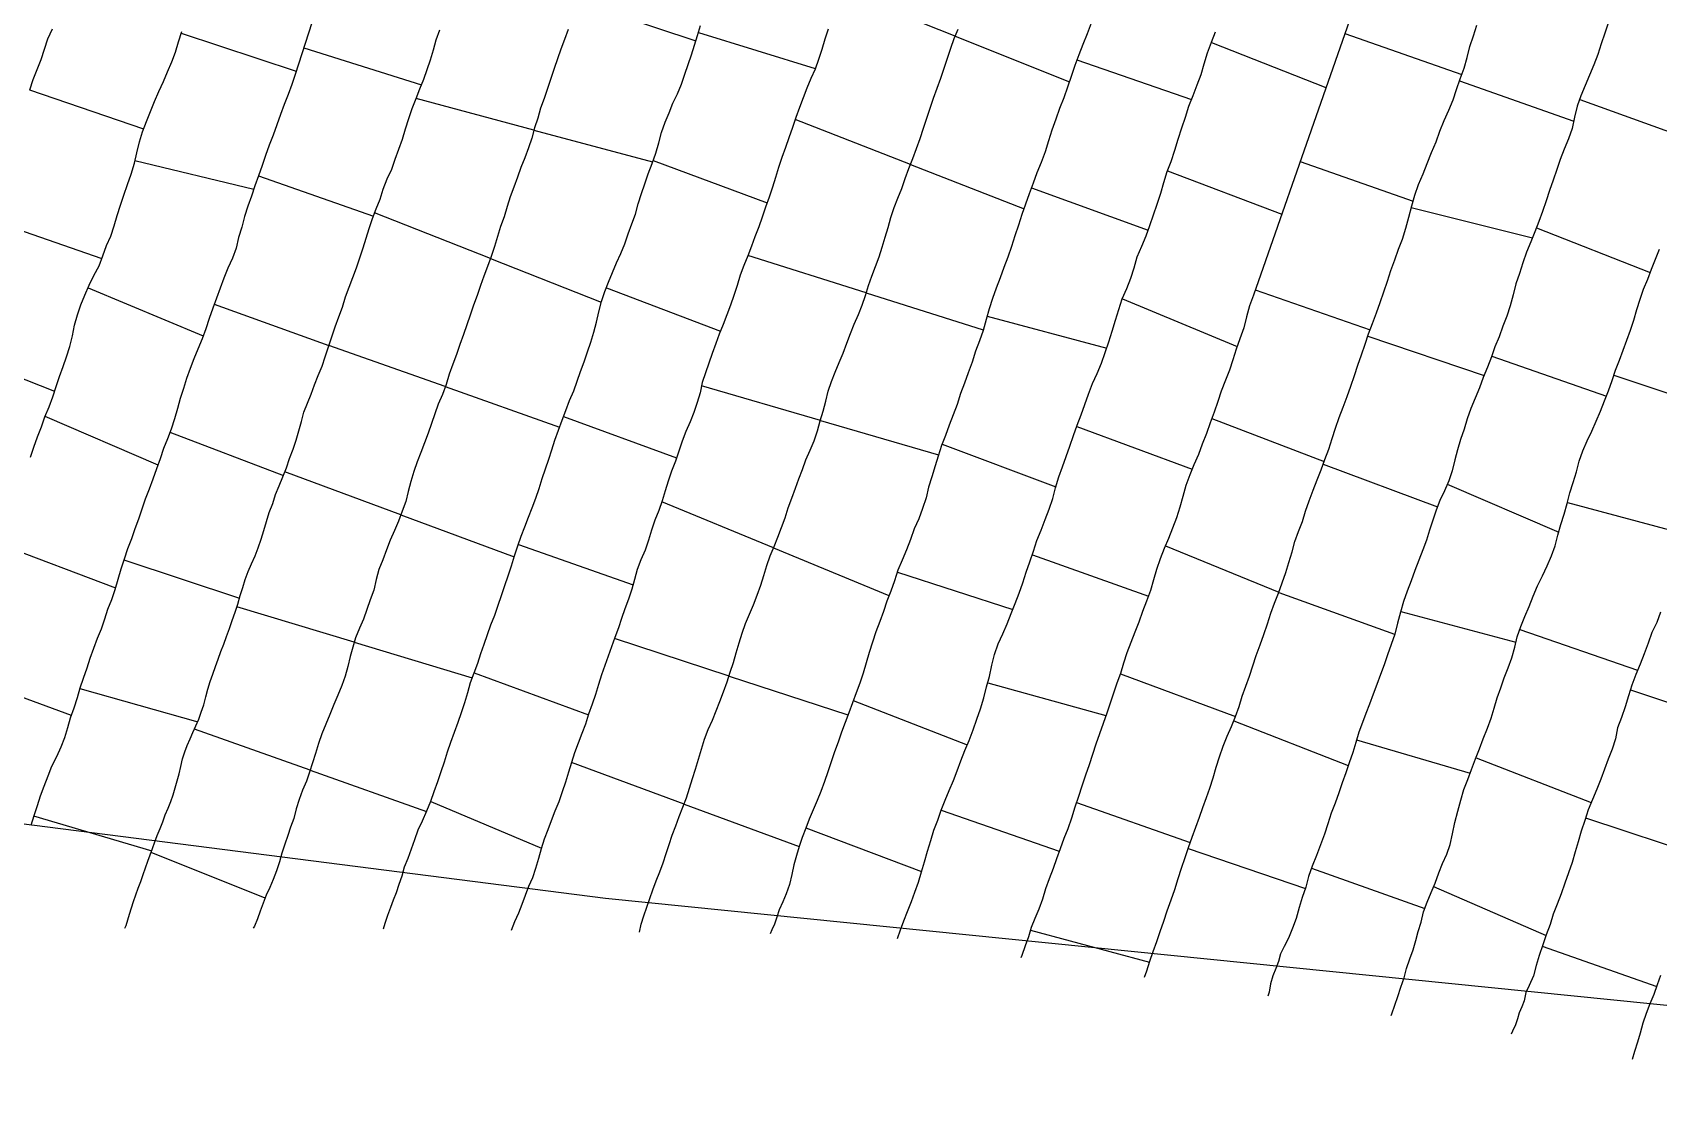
# Model space of a CAD drawing. Extents: x 703186 to 703989, y 1560402 to 1561368.
# Drawn here: x 703742.4 to 703802.3, y 1560408.5 to 1560447.5 of the extents above; entities that cross this region are included whole.
import ezdxf

# ---------------------------------------------------------------- set-up
doc = ezdxf.new("R2010")
doc.units = 0
for name, color, linetype in [('10124_2002_REAL', 30, 'Continuous'), ('AGROCAD PLL', 7, 'Continuous'), ('PANTE_2002', 7, 'Continuous')]:
    doc.layers.add(name, color=color, linetype=linetype)

msp = doc.modelspace()

# ---------------------------------------------------------------- linework, layer by layer
at = {"layer": '10124_2002_REAL'}
for points in [[(703799.7989, 1560473.3079), (703787.4053, 1560437.8662), (703787.2649, 1560437.471), (703787.1558, 1560437.0699), (703787.0541, 1560436.6586), (703786.9107, 1560436.2628), (703786.7703, 1560435.8834), (703786.6412, 1560435.4907), (703786.5199, 1560435.1108), (703786.3737, 1560434.7351), (703786.2186, 1560434.3359), (703786.0939, 1560433.9464), (703785.9638, 1560433.5542), (703785.8125, 1560433.1613), (703785.673, 1560432.7726), (703785.5237, 1560432.3872), (703785.3818, 1560432.0026), (703785.2074, 1560431.6228), (703785.0599, 1560431.2478), (703784.9214, 1560430.8629), (703784.8004, 1560430.4584), (703784.695, 1560430.0636), (703784.5725, 1560429.6685), (703784.4203, 1560429.2906), (703784.2747, 1560428.9105), (703784.1236, 1560428.5408), (703783.9744, 1560428.1627), (703783.8387, 1560427.7694), (703783.728, 1560427.3845), (703783.6127, 1560426.9886), (703783.4628, 1560426.6052), (703783.3215, 1560426.2191), (703783.1836, 1560425.8318), (703783.0376, 1560425.4591), (703782.8868, 1560425.0835), (703782.7435, 1560424.6994), (703782.6167, 1560424.3198), (703782.5117, 1560423.9389), (703782.3781, 1560423.5776), (703782.2544, 1560423.209), (703782.1269, 1560422.8429), (703782.0055, 1560422.4763), (703781.871, 1560422.0939), (703781.7319, 1560421.7197), (703781.601, 1560421.3351), (703781.4764, 1560420.9614), (703781.352, 1560420.5824), (703781.218, 1560420.1985), (703781.0912, 1560419.795), (703780.9652, 1560419.4059), (703780.8269, 1560419.0141), (703780.7023, 1560418.6182), (703780.5658, 1560418.222), (703780.4235, 1560417.8603), (703780.2913, 1560417.4893), (703780.1552, 1560417.1188), (703780.0259, 1560416.7562), (703779.8878, 1560416.3853), (703779.7542, 1560416.0154), (703779.6348, 1560415.6363), (703779.5081, 1560415.2682), (703779.3613, 1560414.9178), (703779.2152, 1560414.5867), (703779.1238, 1560414.2488), (703779.0029, 1560413.9094), (703778.8715, 1560413.5591), (703778.835, 1560413.4717)], [(703743.1742, 1560447.6626), (703742.9998, 1560447.2966), (703742.875, 1560446.916), (703742.7461, 1560446.536), (703742.6, 1560446.16), (703742.4602, 1560445.7897), (703742.331, 1560445.4118)], [(703742.3736, 1560431.9065), (703742.4952, 1560432.2734), (703742.6319, 1560432.6455), (703742.7699, 1560433.016), (703742.896, 1560433.3905), (703743.0554, 1560433.7599), (703743.1884, 1560434.1261), (703743.3133, 1560434.5019), (703743.4426, 1560434.87), (703743.5767, 1560435.2349), (703743.6991, 1560435.6011), (703743.8152, 1560435.9778), (703743.9125, 1560436.3663), (703743.9862, 1560436.7651), (703744.0969, 1560437.1473), (703744.2268, 1560437.5165), (703744.377, 1560437.8697), (703744.528, 1560438.231), (703744.7029, 1560438.5947), (703744.8987, 1560438.9473), (703745.0294, 1560439.3184), (703745.1741, 1560439.6901), (703745.3321, 1560440.0433), (703745.4475, 1560440.4207), (703745.5626, 1560440.8028), (703745.6809, 1560441.1784), (703745.8095, 1560441.5541), (703745.9453, 1560441.94), (703746.0776, 1560442.3251), (703746.1945, 1560442.7212), (703746.2884, 1560443.1127), (703746.3809, 1560443.5062), (703746.4888, 1560443.8861), (703746.6363, 1560444.2569), (703746.7834, 1560444.6278), (703746.9335, 1560444.9972), (703747.0932, 1560445.367), (703747.27, 1560445.7275), (703747.4161, 1560446.092), (703747.5708, 1560446.4511), (703747.7146, 1560446.8105), (703747.8213, 1560447.193), (703747.945, 1560447.5701)], [(703752.7367, 1560447.8909), (703752.6046, 1560447.5155), (703752.4816, 1560447.135), (703752.3617, 1560446.7525), (703752.2371, 1560446.3694), (703752.1203, 1560445.9941), (703751.9953, 1560445.6187), (703751.8558, 1560445.2516), (703751.7128, 1560444.8817), (703751.5767, 1560444.5124), (703751.4462, 1560444.1364), (703751.3095, 1560443.7575), (703751.1581, 1560443.3886), (703751.0243, 1560443.0142), (703750.8997, 1560442.6357), (703750.7677, 1560442.2628), (703750.6366, 1560441.8887), (703750.5103, 1560441.5107), (703750.3744, 1560441.1377), (703750.2521, 1560440.7619), (703750.1542, 1560440.3694), (703750.0321, 1560439.9853), (703749.939, 1560439.5942), (703749.8095, 1560439.2259), (703749.6432, 1560438.8553), (703749.4917, 1560438.4959), (703749.3556, 1560438.1274), (703749.216, 1560437.757), (703749.0808, 1560437.3838), (703748.9467, 1560437.0078), (703748.8313, 1560436.6311), (703748.6935, 1560436.2539), (703748.5374, 1560435.8807), (703748.3805, 1560435.5227), (703748.2447, 1560435.1634), (703748.1183, 1560434.7962), (703748.0018, 1560434.4336), (703747.885, 1560434.0597), (703747.7883, 1560433.6891), (703747.6786, 1560433.3128), (703747.5456, 1560432.937), (703747.4094, 1560432.5789), (703747.2724, 1560432.2171), (703747.1445, 1560431.8423), (703747.0064, 1560431.4704), (703746.8725, 1560431.0939), (703746.74, 1560430.7253), (703746.5952, 1560430.3543), (703746.4735, 1560429.9901), (703746.3422, 1560429.6255), (703746.2127, 1560429.2601), (703746.0867, 1560428.8939), (703745.9447, 1560428.5248), (703745.8146, 1560428.152), (703745.6909, 1560427.7765), (703745.5823, 1560427.394), (703745.4787, 1560427.025), (703745.3475, 1560426.6566), (703745.2113, 1560426.2976), (703745.0999, 1560425.9373), (703744.9678, 1560425.5667), (703744.829, 1560425.2225), (703744.6918, 1560424.8652), (703744.558, 1560424.4907), (703744.4399, 1560424.1291), (703744.3096, 1560423.7608), (703744.1838, 1560423.3974), (703744.083, 1560423.0401), (703743.9643, 1560422.6631), (703743.8296, 1560422.2981), (703743.7315, 1560421.9382), (703743.6265, 1560421.5688), (703743.4874, 1560421.2223), (703743.3229, 1560420.8675), (703743.143, 1560420.5109), (703743.0117, 1560420.1614), (703742.8674, 1560419.7817), (703742.7299, 1560419.4266), (703742.619, 1560419.0679), (703742.4878, 1560418.7019), (703742.3823, 1560418.3456)], [(703745.84, 1560414.5621), (703745.8934, 1560414.6595), (703745.9592, 1560414.8652), (703746.0188, 1560415.0825), (703746.0862, 1560415.313), (703746.1632, 1560415.5452), (703746.2457, 1560415.7867), (703746.3366, 1560416.0372), (703746.4281, 1560416.2869), (703746.5193, 1560416.5397), (703746.6099, 1560416.7843), (703746.6878, 1560417.0321), (703746.7774, 1560417.263), (703746.8667, 1560417.498), (703746.948, 1560417.7366), (703747.0385, 1560417.977), (703747.1482, 1560418.2316), (703747.2393, 1560418.477), (703747.327, 1560418.733), (703747.4355, 1560418.9837), (703747.5378, 1560419.2312), (703747.6191, 1560419.4769), (703747.701, 1560419.729), (703747.7754, 1560419.9839), (703747.8455, 1560420.2462), (703747.909, 1560420.5205), (703747.9685, 1560420.7967), (703748.0513, 1560421.0521), (703748.1443, 1560421.2885), (703748.2468, 1560421.5288), (703748.3516, 1560421.7698), (703748.465, 1560422.0136), (703748.5709, 1560422.2534), (703748.6541, 1560422.5097), (703748.7481, 1560422.7868), (703748.8307, 1560423.0823), (703748.898, 1560423.3639), (703748.9906, 1560423.6405), (703749.089, 1560423.9182), (703749.1828, 1560424.1913), (703749.2838, 1560424.4663), (703749.3785, 1560424.7455), (703749.4859, 1560425.0222), (703749.5848, 1560425.3014), (703749.6938, 1560425.5955), (703749.7981, 1560425.8948), (703749.904, 1560426.1911), (703750.0084, 1560426.4971), (703750.0924, 1560426.8081), (703750.1861, 1560427.1047), (703750.2725, 1560427.4013), (703750.3856, 1560427.6967), (703750.5144, 1560427.981), (703750.6415, 1560428.265), (703750.7505, 1560428.5631), (703750.8628, 1560428.8784), (703750.9575, 1560429.2046), (703751.0606, 1560429.5361), (703751.161, 1560429.8708), (703751.2894, 1560430.1974), (703751.3961, 1560430.5308), (703751.5306, 1560430.8532), (703751.6679, 1560431.1819), (703751.7983, 1560431.5117), (703751.9118, 1560431.8542), (703752.0426, 1560432.1932), (703752.1543, 1560432.5283), (703752.2557, 1560432.8725), (703752.345, 1560433.2141), (703752.441, 1560433.5597), (703752.5703, 1560433.8958), (703752.7122, 1560434.2262), (703752.8292, 1560434.5651), (703752.9643, 1560434.904), (703753.1133, 1560435.2486), (703753.2271, 1560435.5943), (703753.3384, 1560435.9651), (703753.468, 1560436.3317), (703753.5932, 1560436.6978), (703753.7304, 1560437.0694), (703753.8542, 1560437.4309), (703753.9683, 1560437.7996), (703754.1066, 1560438.1646), (703754.2451, 1560438.5186), (703754.3805, 1560438.8788), (703754.4988, 1560439.2403), (703754.6194, 1560439.6047), (703754.7296, 1560439.9684), (703754.8388, 1560440.3245), (703754.9638, 1560440.6924), (703755.1054, 1560441.0447), (703755.2484, 1560441.4031), (703755.3622, 1560441.7732), (703755.5105, 1560442.1439), (703755.6761, 1560442.5072), (703755.8052, 1560442.8732), (703755.939, 1560443.2391), (703756.069, 1560443.6127), (703756.185, 1560443.9905), (703756.3052, 1560444.3671), (703756.4252, 1560444.7422), (703756.5685, 1560445.1052), (703756.7082, 1560445.4637), (703756.86, 1560445.8182), (703756.9787, 1560446.1759), (703757.0983, 1560446.5306), (703757.2064, 1560446.9022), (703757.3142, 1560447.2692), (703757.4389, 1560447.634)], [(703762.168, 1560447.6423), (703762.0374, 1560447.2809), (703761.9051, 1560446.9226), (703761.7796, 1560446.5628), (703761.6525, 1560446.2091), (703761.529, 1560445.8476), (703761.4092, 1560445.4762), (703761.2905, 1560445.1123), (703761.1566, 1560444.7535), (703761.0545, 1560444.3862), (703760.9286, 1560444.0258), (703760.8282, 1560443.6503), (703760.7129, 1560443.2896), (703760.5698, 1560442.9245), (703760.4311, 1560442.5656), (703760.3065, 1560442.2084), (703760.172, 1560441.8469), (703760.0363, 1560441.4891), (703759.9298, 1560441.1253), (703759.8086, 1560440.755), (703759.6755, 1560440.3926), (703759.5635, 1560440.0254), (703759.4631, 1560439.6525), (703759.3387, 1560439.2847), (703759.1971, 1560438.9251), (703759.0632, 1560438.5693), (703758.9434, 1560438.2202), (703758.8216, 1560437.855), (703758.68, 1560437.5008), (703758.557, 1560437.1353), (703758.4445, 1560436.7727), (703758.3098, 1560436.4136), (703758.1812, 1560436.0448), (703758.0527, 1560435.6859), (703757.9215, 1560435.3219), (703757.7875, 1560434.9591), (703757.6737, 1560434.5811), (703757.5422, 1560434.2104), (703757.3864, 1560433.856), (703757.2559, 1560433.4944), (703757.1338, 1560433.1397), (703757.0137, 1560432.7827), (703756.8824, 1560432.4272), (703756.747, 1560432.0805), (703756.6156, 1560431.7275), (703756.4919, 1560431.3744), (703756.3723, 1560431.006), (703756.2751, 1560430.645), (703756.1908, 1560430.2671), (703756.0618, 1560429.9102), (703755.9281, 1560429.5505), (703755.7753, 1560429.1982), (703755.6167, 1560428.8433), (703755.4796, 1560428.4859), (703755.3424, 1560428.1291), (703755.2036, 1560427.7652), (703755.097, 1560427.3937), (703755.0093, 1560427.0121), (703754.877, 1560426.6474), (703754.7543, 1560426.2919), (703754.6339, 1560425.9438), (703754.4826, 1560425.6062), (703754.3446, 1560425.2566), (703754.2408, 1560424.9132), (703754.1417, 1560424.5598), (703754.052, 1560424.2), (703753.9642, 1560423.8389), (703753.8387, 1560423.4936), (703753.6832, 1560423.1471), (703753.5355, 1560422.7965), (703753.3987, 1560422.4321), (703753.2402, 1560422.0755), (703753.0945, 1560421.7208), (703752.9704, 1560421.3599), (703752.8637, 1560420.999), (703752.7611, 1560420.6462), (703752.6415, 1560420.3093), (703752.5287, 1560419.98), (703752.3851, 1560419.6407), (703752.2593, 1560419.3059), (703752.151, 1560418.9566), (703752.0647, 1560418.6038), (703751.949, 1560418.286), (703751.8455, 1560417.9723), (703751.7389, 1560417.6508), (703751.6261, 1560417.3285), (703751.5414, 1560417.0018), (703751.4319, 1560416.6707), (703751.31, 1560416.3583), (703751.1806, 1560416.0591), (703751.0543, 1560415.7769), (703750.9348, 1560415.4805), (703750.8318, 1560415.1906), (703750.7247, 1560414.9026), (703750.6134, 1560414.6416), (703750.5757, 1560414.5621)], [(703755.3745, 1560414.5428), (703755.4322, 1560414.7472), (703755.5236, 1560415.0461), (703755.637, 1560415.333), (703755.7329, 1560415.6083), (703755.8436, 1560415.8818), (703755.9511, 1560416.1779), (703756.0555, 1560416.4854), (703756.1489, 1560416.8158), (703756.2724, 1560417.1457), (703756.3972, 1560417.483), (703756.525, 1560417.8278), (703756.6516, 1560418.1839), (703756.8027, 1560418.5205), (703756.9596, 1560418.878), (703757.1129, 1560419.2429), (703757.24, 1560419.6), (703757.3754, 1560419.9653), (703757.4879, 1560420.3363), (703757.6105, 1560420.6891), (703757.7277, 1560421.0591), (703757.8544, 1560421.4166), (703757.986, 1560421.7813), (703758.1171, 1560422.1447), (703758.2396, 1560422.5065), (703758.3662, 1560422.8761), (703758.4744, 1560423.2455), (703758.5723, 1560423.608), (703758.7046, 1560423.9681), (703758.8379, 1560424.3149), (703758.9588, 1560424.6711), (703759.0785, 1560425.0233), (703759.2003, 1560425.3796), (703759.3254, 1560425.7365), (703759.4723, 1560426.0854), (703759.59, 1560426.4561), (703759.7177, 1560426.8141), (703759.8353, 1560427.1749), (703759.9576, 1560427.5357), (703760.0829, 1560427.9028), (703760.1991, 1560428.2714), (703760.3196, 1560428.6394), (703760.4429, 1560428.9902), (703760.5805, 1560429.3398), (703760.7102, 1560429.6905), (703760.8467, 1560430.0354), (703760.9803, 1560430.3904), (703761.1005, 1560430.753), (703761.2117, 1560431.1164), (703761.3355, 1560431.4676), (703761.4531, 1560431.8233), (703761.5713, 1560432.1749), (703761.6832, 1560432.5301), (703761.8104, 1560432.8985), (703761.9463, 1560433.2601), (703762.0795, 1560433.6234), (703762.2166, 1560433.9897), (703762.3837, 1560434.3397), (703762.5021, 1560434.6955), (703762.6234, 1560435.0564), (703762.7625, 1560435.413), (703762.8859, 1560435.7752), (703763.001, 1560436.1333), (703763.1139, 1560436.5075), (703763.2147, 1560436.8781), (703763.2954, 1560437.2562), (703763.3995, 1560437.6353), (703763.5252, 1560437.9963), (703763.6589, 1560438.3469), (703763.807, 1560438.6984), (703763.952, 1560439.0533), (703764.1098, 1560439.4066), (703764.2585, 1560439.7582), (703764.3835, 1560440.1256), (703764.5199, 1560440.488), (703764.6443, 1560440.8549), (703764.7519, 1560441.2302), (703764.8651, 1560441.6047), (703764.9891, 1560441.9709), (703765.1203, 1560442.3364), (703765.2576, 1560442.7153), (703765.3982, 1560443.0923), (703765.5114, 1560443.4732), (703765.6097, 1560443.8511), (703765.7369, 1560444.2321), (703765.8948, 1560444.5796), (703766.0276, 1560444.9305), (703766.1953, 1560445.2796), (703766.3412, 1560445.6379), (703766.4638, 1560445.9977), (703766.5902, 1560446.3562), (703766.7096, 1560446.7122), (703766.8282, 1560447.0693), (703766.934, 1560447.4275), (703767.0454, 1560447.7908)], [(703771.7423, 1560447.6566), (703771.6209, 1560447.2882), (703771.5122, 1560446.9165), (703771.3929, 1560446.5478), (703771.2602, 1560446.1888), (703771.1053, 1560445.8395), (703770.9638, 1560445.486), (703770.8281, 1560445.133), (703770.6924, 1560444.7701), (703770.551, 1560444.407), (703770.4275, 1560444.0429), (703770.298, 1560443.6647), (703770.1703, 1560443.2995), (703770.0404, 1560442.9364), (703769.9202, 1560442.5706), (703769.8109, 1560442.1979), (703769.6925, 1560441.8376), (703769.5695, 1560441.4752), (703769.4379, 1560441.1024), (703769.3117, 1560440.7406), (703769.1876, 1560440.378), (703769.0451, 1560440.0167), (703768.9157, 1560439.6663), (703768.7847, 1560439.3162), (703768.643, 1560438.9575), (703768.5068, 1560438.5972), (703768.3972, 1560438.2283), (703768.2742, 1560437.8604), (703768.1456, 1560437.502), (703768.0111, 1560437.1452), (703767.8731, 1560436.7928), (703767.7344, 1560436.4351), (703767.6068, 1560436.0821), (703767.4752, 1560435.7238), (703767.3495, 1560435.3691), (703767.2236, 1560435.0116), (703767.1086, 1560434.6463), (703767.0253, 1560434.2737), (703766.9227, 1560433.9137), (703766.8029, 1560433.5461), (703766.662, 1560433.1987), (703766.509, 1560432.8502), (703766.3708, 1560432.4901), (703766.2494, 1560432.1291), (703766.1198, 1560431.7592), (703765.9794, 1560431.3872), (703765.8509, 1560431.0218), (703765.7434, 1560430.6583), (703765.6333, 1560430.2937), (703765.5058, 1560429.938), (703765.3656, 1560429.5854), (703765.2434, 1560429.2171), (703765.1255, 1560428.8497), (703765.0005, 1560428.4849), (703764.8513, 1560428.1267), (703764.7116, 1560427.7719), (703764.615, 1560427.4036), (703764.5186, 1560427.0414), (703764.3889, 1560426.6791), (703764.2626, 1560426.3173), (703764.1404, 1560425.9666), (703764.022, 1560425.6181), (703763.8943, 1560425.2669), (703763.7701, 1560424.9236), (703763.6378, 1560424.5811), (703763.5163, 1560424.2375), (703763.4016, 1560423.8889), (703763.287, 1560423.5332), (703763.1738, 1560423.17), (703763.0487, 1560422.8106), (703762.9242, 1560422.4464), (703762.8064, 1560422.0748), (703762.6776, 1560421.726), (703762.5364, 1560421.3784), (703762.4003, 1560421.0189), (703762.2882, 1560420.665), (703762.1779, 1560420.3015), (703762.0672, 1560419.9389), (703761.9441, 1560419.5799), (703761.8208, 1560419.2141), (703761.6848, 1560418.8711), (703761.5415, 1560418.5204), (703761.4181, 1560418.1795), (703761.2921, 1560417.8342), (703761.18, 1560417.4828), (703761.0819, 1560417.1261), (703760.9718, 1560416.7653), (703760.8556, 1560416.4177), (703760.7144, 1560416.0918), (703760.5908, 1560415.7611), (703760.4613, 1560415.4372), (703760.3428, 1560415.1159), (703760.1999, 1560414.8014), (703760.0756, 1560414.4789)], [(703764.7917, 1560414.4155), (703764.8583, 1560414.7109), (703764.9578, 1560415.0203), (703765.0687, 1560415.3364), (703765.1831, 1560415.6571), (703765.2908, 1560415.972), (703765.4079, 1560416.3098), (703765.542, 1560416.6395), (703765.6704, 1560416.9725), (703765.7738, 1560417.3092), (703765.8853, 1560417.6423), (703765.9985, 1560417.9897), (703766.1316, 1560418.3279), (703766.2595, 1560418.6709), (703766.3956, 1560419.015), (703766.5249, 1560419.3656), (703766.6438, 1560419.7145), (703766.7505, 1560420.068), (703766.8632, 1560420.4222), (703766.9749, 1560420.7827), (703767.0854, 1560421.1507), (703767.1876, 1560421.5241), (703767.3254, 1560421.8806), (703767.4834, 1560422.224), (703767.6188, 1560422.5677), (703767.7525, 1560422.9132), (703767.8948, 1560423.2685), (703768.025, 1560423.6275), (703768.1421, 1560423.9852), (703768.2555, 1560424.3494), (703768.3546, 1560424.7055), (703768.4647, 1560425.0634), (703768.5832, 1560425.426), (703768.7033, 1560425.7828), (703768.8465, 1560426.1278), (703768.9995, 1560426.4631), (703769.1347, 1560426.8209), (703769.2657, 1560427.1851), (703769.3802, 1560427.5484), (703769.4892, 1560427.9183), (703769.6144, 1560428.2696), (703769.758, 1560428.6168), (703769.8926, 1560428.9613), (703770.0264, 1560429.3109), (703770.1554, 1560429.6661), (703770.2763, 1560430.0323), (703770.4041, 1560430.3996), (703770.5378, 1560430.7576), (703770.6671, 1560431.1039), (703770.7998, 1560431.4538), (703770.9249, 1560431.8076), (703771.0838, 1560432.16), (703771.2352, 1560432.5055), (703771.3505, 1560432.8683), (703771.4555, 1560433.239), (703771.5602, 1560433.5987), (703771.6591, 1560433.962), (703771.7499, 1560434.3269), (703771.8728, 1560434.6829), (703772.0045, 1560435.0313), (703772.1467, 1560435.3821), (703772.2959, 1560435.7281), (703772.4312, 1560436.0961), (703772.5701, 1560436.4521), (703772.7046, 1560436.8005), (703772.857, 1560437.1575), (703772.9964, 1560437.4997), (703773.1199, 1560437.858), (703773.2336, 1560438.2182), (703773.3525, 1560438.5714), (703773.49, 1560438.9256), (703773.6176, 1560439.2803), (703773.7338, 1560439.6323), (703773.8411, 1560440.0009), (703773.9546, 1560440.3634), (703774.0577, 1560440.7291), (703774.1767, 1560441.0891), (703774.3108, 1560441.4408), (703774.4527, 1560441.7897), (703774.5756, 1560442.1588), (703774.7189, 1560442.5321), (703774.8625, 1560442.9001), (703774.997, 1560443.271), (703775.1302, 1560443.6371), (703775.2558, 1560444.0109), (703775.3776, 1560444.3833), (703775.5029, 1560444.7535), (703775.6298, 1560445.1237), (703775.7553, 1560445.4929), (703775.8903, 1560445.8514), (703776.0151, 1560446.2217), (703776.1431, 1560446.5915), (703776.2671, 1560446.9559), (703776.3891, 1560447.3107), (703776.5281, 1560447.6585)], [(703781.4358, 1560447.8821), (703781.2824, 1560447.4888), (703781.1242, 1560447.101), (703780.9728, 1560446.7206), (703780.8346, 1560446.3227), (703780.696, 1560445.923), (703780.5628, 1560445.5241), (703780.4198, 1560445.1289), (703780.2695, 1560444.7382), (703780.1294, 1560444.341), (703779.9862, 1560443.9446), (703779.8592, 1560443.5437), (703779.7302, 1560443.1439), (703779.5847, 1560442.7541), (703779.4325, 1560442.3665), (703779.2882, 1560441.9896), (703779.1477, 1560441.6036), (703779.0171, 1560441.2158), (703778.8829, 1560440.835), (703778.757, 1560440.4395), (703778.6252, 1560440.0506), (703778.4935, 1560439.663), (703778.362, 1560439.2655), (703778.2125, 1560438.8805), (703778.0753, 1560438.508), (703777.9312, 1560438.1272), (703777.7959, 1560437.7477), (703777.6746, 1560437.3636), (703777.5683, 1560436.9653), (703777.4477, 1560436.5721), (703777.3122, 1560436.1889), (703777.1718, 1560435.801), (703777.0463, 1560435.4057), (703776.8963, 1560435.0137), (703776.768, 1560434.6281), (703776.6234, 1560434.2418), (703776.4955, 1560433.8409), (703776.353, 1560433.4671), (703776.2024, 1560433.0803), (703776.063, 1560432.6995), (703775.9238, 1560432.3278), (703775.8007, 1560431.9439), (703775.6813, 1560431.5785), (703775.5616, 1560431.1819), (703775.442, 1560430.7951), (703775.3487, 1560430.4045), (703775.2137, 1560430.0128), (703775.0816, 1560429.6284), (703774.9177, 1560429.2619), (703774.7803, 1560428.8769), (703774.6258, 1560428.4928), (703774.4672, 1560428.1152), (703774.3164, 1560427.7417), (703774.1902, 1560427.35), (703774.0476, 1560426.9709), (703773.9056, 1560426.6003), (703773.7783, 1560426.2239), (703773.6439, 1560425.8493), (703773.5061, 1560425.4745), (703773.3737, 1560425.0869), (703773.2508, 1560424.708), (703773.1473, 1560424.3295), (703773.0365, 1560423.953), (703772.9133, 1560423.5869), (703772.7752, 1560423.2223), (703772.636, 1560422.8632), (703772.5054, 1560422.4967), (703772.3669, 1560422.1357), (703772.231, 1560421.7812), (703772.1089, 1560421.4093), (703771.9752, 1560421.0514), (703771.852, 1560420.6885), (703771.7291, 1560420.3234), (703771.6134, 1560419.9603), (703771.4695, 1560419.6002), (703771.334, 1560419.2594), (703771.1902, 1560418.9145), (703771.0424, 1560418.5724), (703770.9192, 1560418.2463), (703770.7918, 1560417.9043), (703770.6741, 1560417.564), (703770.5762, 1560417.2431), (703770.4836, 1560416.9001), (703770.4047, 1560416.5341), (703770.3152, 1560416.1703), (703770.1964, 1560415.8285), (703770.0699, 1560415.5289), (703769.9437, 1560415.2331), (703769.8575, 1560414.9666), (703769.7671, 1560414.7116), (703769.6714, 1560414.4991), (703769.6126, 1560414.3504)], [(703774.2997, 1560414.1772), (703774.4054, 1560414.5015), (703774.5311, 1560414.8342), (703774.6723, 1560415.1817), (703774.8191, 1560415.5452), (703774.9412, 1560415.8949), (703775.066, 1560416.26), (703775.1772, 1560416.6412), (703775.2931, 1560417.0089), (703775.4082, 1560417.3926), (703775.5219, 1560417.793), (703775.6323, 1560418.1709), (703775.785, 1560418.5447), (703775.9123, 1560418.911), (703776.0503, 1560419.2729), (703776.2006, 1560419.6312), (703776.356, 1560419.9943), (703776.499, 1560420.3535), (703776.6267, 1560420.7264), (703776.7808, 1560421.1034), (703776.9353, 1560421.4761), (703777.081, 1560421.8601), (703777.221, 1560422.255), (703777.3509, 1560422.643), (703777.4729, 1560423.0387), (703777.5766, 1560423.4457), (703777.6842, 1560423.8341), (703777.7679, 1560424.2397), (703777.8699, 1560424.6429), (703778.011, 1560425.0263), (703778.1737, 1560425.4008), (703778.3375, 1560425.7701), (703778.4891, 1560426.1478), (703778.6313, 1560426.5219), (703778.7796, 1560426.8937), (703778.9103, 1560427.2792), (703779.0378, 1560427.6637), (703779.174, 1560428.0545), (703779.3122, 1560428.4428), (703779.4324, 1560428.8347), (703779.5858, 1560429.2156), (703779.7417, 1560429.6049), (703779.8888, 1560429.9937), (703780.0204, 1560430.3768), (703780.1227, 1560430.7799), (703780.234, 1560431.1731), (703780.3783, 1560431.549), (703780.504, 1560431.9322), (703780.6391, 1560432.3112), (703780.7794, 1560432.6987), (703780.9195, 1560433.0773), (703781.0588, 1560433.4587), (703781.1996, 1560433.8424), (703781.3332, 1560434.2283), (703781.4814, 1560434.6189), (703781.6495, 1560434.9874), (703781.8126, 1560435.3672), (703781.9477, 1560435.7545), (703782.0805, 1560436.1505), (703782.2086, 1560436.5405), (703782.3258, 1560436.9405), (703782.444, 1560437.3336), (703782.5773, 1560437.7266), (703782.7384, 1560438.112), (703782.8904, 1560438.4937), (703783.0127, 1560438.8783), (703783.1252, 1560439.2805), (703783.2951, 1560439.6709), (703783.4585, 1560440.0476), (703783.5906, 1560440.4323), (703783.7205, 1560440.8304), (703783.8546, 1560441.2175), (703783.9912, 1560441.6184), (703784.1052, 1560442.019), (703784.2339, 1560442.4204), (703784.376, 1560442.7927), (703784.507, 1560443.2072), (703784.6401, 1560443.6147), (703784.766, 1560444.0234), (703784.9077, 1560444.4239), (703785.0297, 1560444.82), (703785.1897, 1560445.2231), (703785.3306, 1560445.6045), (703785.4814, 1560445.9889), (703785.5927, 1560446.3816), (703785.7103, 1560446.7884), (703785.8672, 1560447.1853), (703786.0112, 1560447.5585)], [(703783.3928, 1560412.7628), (703783.4747, 1560412.9965), (703783.5941, 1560413.3532), (703783.7139, 1560413.7066), (703783.8442, 1560414.0695), (703783.9766, 1560414.4405), (703784.1105, 1560414.823), (703784.2339, 1560415.2067), (703784.3784, 1560415.6007), (703784.5162, 1560415.992), (703784.6304, 1560416.3871), (703784.7545, 1560416.7764), (703784.8926, 1560417.1655), (703785.0195, 1560417.5384), (703785.1505, 1560417.9139), (703785.2848, 1560418.2874), (703785.4158, 1560418.6516), (703785.5386, 1560419.0108), (703785.6726, 1560419.3708), (703785.7989, 1560419.7229), (703785.9191, 1560420.0976), (703786.0354, 1560420.4871), (703786.1616, 1560420.8753), (703786.2894, 1560421.2662), (703786.4429, 1560421.6295), (703786.6008, 1560421.9883), (703786.7441, 1560422.3528), (703786.8791, 1560422.7219), (703786.9957, 1560423.0995), (703787.1239, 1560423.4726), (703787.2581, 1560423.8449), (703787.3787, 1560424.2247), (703787.5117, 1560424.6064), (703787.6554, 1560424.9943), (703787.7923, 1560425.3774), (703787.9253, 1560425.7666), (703788.0477, 1560426.1547), (703788.1822, 1560426.5316), (703788.3277, 1560426.8988), (703788.4626, 1560427.2737), (703788.6032, 1560427.6512), (703788.7145, 1560428.0308), (703788.8269, 1560428.4146), (703788.9266, 1560428.7964), (703789.0614, 1560429.1671), (703789.2126, 1560429.5365), (703789.3268, 1560429.9172), (703789.4595, 1560430.3007), (703789.6023, 1560430.6836), (703789.7514, 1560431.0629), (703789.8971, 1560431.4421), (703790.0378, 1560431.8208), (703790.1822, 1560432.2032), (703790.3072, 1560432.5891), (703790.4278, 1560432.9712), (703790.5593, 1560433.3613), (703790.7074, 1560433.7495), (703790.8574, 1560434.1347), (703790.9982, 1560434.5211), (703791.1226, 1560434.9094), (703791.2541, 1560435.2938), (703791.3867, 1560435.6743), (703791.5199, 1560436.0575), (703791.649, 1560436.4397), (703791.7947, 1560436.8205), (703791.9359, 1560437.2125), (703792.0726, 1560437.6019), (703792.208, 1560437.9899), (703792.3434, 1560438.3849), (703792.4666, 1560438.7771), (703792.607, 1560439.1625), (703792.7476, 1560439.5564), (703792.8915, 1560439.9334), (703793.0172, 1560440.3335), (703793.1307, 1560440.7347), (703793.2343, 1560441.1496), (703793.3497, 1560441.5476), (703793.4886, 1560441.9463), (703793.6583, 1560442.3323), (703793.8054, 1560442.7168), (703793.9688, 1560443.1212), (703794.1305, 1560443.5144), (703794.2655, 1560443.9031), (703794.4246, 1560444.295), (703794.5972, 1560444.6805), (703794.7596, 1560445.0626), (703794.8825, 1560445.4409), (703795.0191, 1560445.8268), (703795.17, 1560446.224), (703795.2769, 1560446.6216), (703795.3716, 1560447.0263), (703795.5052, 1560447.4193), (703795.6291, 1560447.8064)], [(703800.4834, 1560447.9123), (703800.3439, 1560447.515), (703800.2165, 1560447.1196), (703800.0846, 1560446.7315), (703799.9414, 1560446.3424), (703799.7785, 1560445.9613), (703799.625, 1560445.5879), (703799.4677, 1560445.2004), (703799.3311, 1560444.8222), (703799.2298, 1560444.416), (703799.1433, 1560444.0051), (703799.0144, 1560443.6199), (703798.8491, 1560443.2433), (703798.7074, 1560442.8661), (703798.5773, 1560442.4931), (703798.4398, 1560442.1065), (703798.3132, 1560441.7189), (703798.1868, 1560441.3377), (703798.0561, 1560440.9517), (703797.915, 1560440.5752), (703797.7699, 1560440.203), (703797.6253, 1560439.8248), (703797.4654, 1560439.4473), (703797.3268, 1560439.0622), (703797.1989, 1560438.6687), (703797.071, 1560438.2806), (703796.968, 1560437.8784), (703796.858, 1560437.4794), (703796.7379, 1560437.0943), (703796.5938, 1560436.7242), (703796.4499, 1560436.3375), (703796.2973, 1560435.9599), (703796.1705, 1560435.5965), (703796.0268, 1560435.2185), (703795.8707, 1560434.8394), (703795.7282, 1560434.4612), (703795.5668, 1560434.0751), (703795.4157, 1560433.6908), (703795.2804, 1560433.3096), (703795.1627, 1560432.936), (703795.0352, 1560432.5565), (703794.9255, 1560432.1739), (703794.819, 1560431.7992), (703794.7271, 1560431.4041), (703794.5972, 1560431.0306), (703794.4404, 1560430.6655), (703794.2762, 1560430.3091), (703794.1298, 1560429.9478), (703794.0085, 1560429.5877), (703793.8902, 1560429.216), (703793.7807, 1560428.8446), (703793.6412, 1560428.4942), (703793.5012, 1560428.1102), (703793.3553, 1560427.7277), (703793.2174, 1560427.3494), (703793.0634, 1560426.9695), (703792.9298, 1560426.5865), (703792.8251, 1560426.1917), (703792.7107, 1560425.7885), (703792.6085, 1560425.3908), (703792.4792, 1560425.0023), (703792.3467, 1560424.6252), (703792.2166, 1560424.2601), (703792.0906, 1560423.9053), (703791.9553, 1560423.5375), (703791.8189, 1560423.1737), (703791.684, 1560422.8148), (703791.5464, 1560422.4696), (703791.4191, 1560422.1316), (703791.2862, 1560421.7813), (703791.1758, 1560421.4032), (703791.0631, 1560421.0328), (703790.9301, 1560420.6545), (703790.8077, 1560420.2876), (703790.6748, 1560419.9155), (703790.547, 1560419.5442), (703790.4129, 1560419.1693), (703790.2686, 1560418.7922), (703790.1431, 1560418.4057), (703790.0255, 1560418.018), (703789.8802, 1560417.6332), (703789.7291, 1560417.2353), (703789.5732, 1560416.8454), (703789.4394, 1560416.4695), (703789.3359, 1560416.0787), (703789.2002, 1560415.6938), (703789.0913, 1560415.3202), (703788.9813, 1560414.9243), (703788.8482, 1560414.5608), (703788.6972, 1560414.1937), (703788.5434, 1560413.8844), (703788.402, 1560413.6228), (703788.3333, 1560413.3345), (703788.2356, 1560413.0727), (703788.1241, 1560412.8032), (703788.0399, 1560412.5131), (703787.9881, 1560412.2096), (703787.939, 1560412.0556)], [(703792.4729, 1560411.3503), (703792.4964, 1560411.4137), (703792.6111, 1560411.7263), (703792.7253, 1560412.0529), (703792.84, 1560412.3868), (703792.9531, 1560412.7326), (703793.0438, 1560413.0779), (703793.1616, 1560413.4349), (703793.2842, 1560413.7622), (703793.3895, 1560414.1075), (703793.4781, 1560414.445), (703793.5794, 1560414.786), (703793.6739, 1560415.1603), (703793.8021, 1560415.5214), (703793.9465, 1560415.8743), (703794.0991, 1560416.2261), (703794.2361, 1560416.5954), (703794.3706, 1560416.9427), (703794.5296, 1560417.2914), (703794.6465, 1560417.6469), (703794.738, 1560418.0415), (703794.817, 1560418.4587), (703794.9325, 1560418.87), (703795.0413, 1560419.2786), (703795.1557, 1560419.6635), (703795.3023, 1560420.034), (703795.4414, 1560420.4089), (703795.5881, 1560420.7938), (703795.732, 1560421.1654), (703795.8713, 1560421.5392), (703796.0228, 1560421.9209), (703796.1632, 1560422.292), (703796.2718, 1560422.6657), (703796.3795, 1560423.0404), (703796.5215, 1560423.4132), (703796.6438, 1560423.7777), (703796.7878, 1560424.1425), (703796.9254, 1560424.5217), (703797.0294, 1560424.9109), (703797.1226, 1560425.2932), (703797.2534, 1560425.6721), (703797.4001, 1560426.0401), (703797.5641, 1560426.4044), (703797.7129, 1560426.7853), (703797.8728, 1560427.1691), (703798.0484, 1560427.5393), (703798.2203, 1560427.9067), (703798.3817, 1560428.27), (703798.5197, 1560428.6387), (703798.6189, 1560429.0345), (703798.7261, 1560429.4192), (703798.849, 1560429.7985), (703798.957, 1560430.197), (703799.0617, 1560430.5893), (703799.1858, 1560430.9704), (703799.2987, 1560431.3648), (703799.4044, 1560431.7533), (703799.5317, 1560432.1377), (703799.7013, 1560432.5012), (703799.8669, 1560432.8605), (703800.0289, 1560433.2287), (703800.1858, 1560433.5965), (703800.3332, 1560433.9758), (703800.4869, 1560434.348), (703800.616, 1560434.7294), (703800.741, 1560435.1044), (703800.8856, 1560435.4774), (703801.0175, 1560435.8476), (703801.1566, 1560436.215), (703801.295, 1560436.5816), (703801.4168, 1560436.9491), (703801.528, 1560437.3358), (703801.6445, 1560437.7233), (703801.7719, 1560438.0824), (703801.9242, 1560438.4515), (703802.0647, 1560438.8286), (703802.2119, 1560439.196), (703802.3645, 1560439.5645)], [(703802.3946, 1560426.2007), (703802.2582, 1560425.8147), (703802.0775, 1560425.4437), (703801.9468, 1560425.0534), (703801.7982, 1560424.6656), (703801.6476, 1560424.2778), (703801.4842, 1560423.896), (703801.3461, 1560423.5112), (703801.2138, 1560423.1146), (703801.0913, 1560422.7108), (703800.9543, 1560422.3249), (703800.8167, 1560421.9342), (703800.7354, 1560421.5291), (703800.6172, 1560421.1476), (703800.4661, 1560420.7851), (703800.3365, 1560420.4151), (703800.2008, 1560420.0449), (703800.048, 1560419.6767), (703799.8881, 1560419.3047), (703799.7349, 1560418.9174), (703799.6056, 1560418.5268), (703799.4801, 1560418.1394), (703799.3695, 1560417.7455), (703799.2542, 1560417.368), (703799.1418, 1560416.9809), (703799.0074, 1560416.597), (703798.8759, 1560416.2191), (703798.7403, 1560415.8302), (703798.5896, 1560415.4458), (703798.4486, 1560415.0809), (703798.3326, 1560414.6937), (703798.1906, 1560414.3206), (703798.0624, 1560413.9476), (703797.925, 1560413.5566), (703797.8159, 1560413.1906), (703797.7165, 1560412.8045), (703797.5654, 1560412.4582), (703797.4403, 1560412.1895), (703797.3726, 1560411.8902), (703797.2853, 1560411.6688), (703797.1892, 1560411.4512), (703797.1276, 1560411.2255), (703797.0585, 1560410.9987), (703796.9436, 1560410.7657), (703796.9007, 1560410.6615)], [(703801.3631, 1560409.7462), (703801.4557, 1560410.0392), (703801.5623, 1560410.3756), (703801.6595, 1560410.7127), (703801.756, 1560411.0727), (703801.8865, 1560411.4381), (703802.0185, 1560411.7888), (703802.1605, 1560412.1389), (703802.2848, 1560412.4911), (703802.4115, 1560412.8343)]]:
    msp.add_lwpolyline(points, dxfattribs=at)
at = {"layer": 'AGROCAD PLL', "color": 3, "true_color": 0x00ff00}
for points in [[(703776.4235, 1560447.3967), (703772.2306, 1560449.0724)], [(703762.5692, 1560448.6594), (703766.8741, 1560447.2248)], [(703747.9244, 1560447.5074), (703752.159, 1560446.1183)], [(703766.9669, 1560447.535), (703771.2701, 1560446.2155)], [(703752.4313, 1560446.9746), (703756.7725, 1560445.6138)], [(703776.4235, 1560447.3967), (703780.6271, 1560445.7167)], [(703776.4235, 1560447.3967), (703780.6271, 1560445.7167)], [(703785.8627, 1560447.1739), (703790.0775, 1560445.5077)], [(703780.9067, 1560446.5302), (703785.1267, 1560445.0644)], [(703794.9962, 1560445.7622), (703799.2, 1560444.2742)], [(703760.9074, 1560443.9467), (703756.5691, 1560445.1066)], [(703760.9074, 1560443.9467), (703756.5691, 1560445.1066)], [(703760.9074, 1560443.9467), (703756.5691, 1560445.1066)], [(703760.9074, 1560443.9467), (703756.5691, 1560445.1066)], [(703760.9074, 1560443.9467), (703765.2807, 1560442.7773)], [(703746.2182, 1560442.82), (703750.5969, 1560441.7698)], [(703765.2998, 1560442.8285), (703769.4949, 1560441.264)], [(703750.7672, 1560442.2613), (703754.9984, 1560440.7785)], [(703774.7754, 1560442.6768), (703778.9569, 1560441.0451)], [(703774.7754, 1560442.6768), (703778.9569, 1560441.0451)], [(703784.244, 1560442.4467), (703788.4462, 1560440.8428)], [(703740.7091, 1560440.7025), (703744.9943, 1560439.2189)], [(703797.8244, 1560440.3428), (703802.0195, 1560438.7073)], [(703763.5793, 1560438.1382), (703767.7745, 1560436.5384)], [(703773.1494, 1560437.9516), (703777.454, 1560436.5928)], [(703773.1494, 1560437.9516), (703777.454, 1560436.5928)], [(703787.4744, 1560438.0638), (703791.7045, 1560436.5846)], [(703749.1378, 1560437.5412), (703753.3554, 1560436.0132)], [(703791.6216, 1560436.3587), (703795.9011, 1560434.9131)], [(703739.0851, 1560435.976), (703743.2578, 1560434.3349)], [(703757.6447, 1560434.4994), (703753.3579, 1560436.0201)], [(703757.6447, 1560434.4994), (703753.3579, 1560436.0201)], [(703796.1807, 1560435.6257), (703800.4057, 1560434.1515)], [(703757.6447, 1560434.4994), (703761.8513, 1560433.0072)], [(703742.9037, 1560433.4084), (703747.0601, 1560431.6149)], [(703771.4594, 1560433.2525), (703775.8139, 1560431.985)], [(703771.4594, 1560433.2525), (703775.8139, 1560431.985)], [(703747.5016, 1560432.8213), (703751.6867, 1560431.2295)], [(703780.9025, 1560433.0314), (703785.1441, 1560431.4618)], [(703775.9434, 1560432.3802), (703780.1317, 1560430.8117)], [(703789.9707, 1560431.6402), (703794.1816, 1560430.0757)], [(703794.5444, 1560430.9075), (703798.6495, 1560429.1445)], [(703769.7357, 1560428.5629), (703765.6227, 1560430.2641)], [(703756.013, 1560429.7789), (703760.1854, 1560428.228)], [(703760.3369, 1560428.6886), (703764.5618, 1560427.2036)], [(703779.2654, 1560428.3112), (703783.5356, 1560426.7914)], [(703784.1633, 1560428.6379), (703788.3393, 1560426.9312)], [(703745.8037, 1560428.119), (703750.0671, 1560426.7145)], [(703774.2924, 1560427.6671), (703778.5457, 1560426.2967)], [(703788.3352, 1560426.9195), (703792.6064, 1560425.3826)], [(703788.3352, 1560426.9195), (703792.6058, 1560425.3828)], [(703754.2946, 1560425.0911), (703749.9743, 1560426.397)], [(703754.2946, 1560425.0911), (703749.9743, 1560426.397)], [(703754.2946, 1560425.0911), (703758.6352, 1560423.7791)], [(703758.7033, 1560423.9645), (703762.9149, 1560422.4172)], [(703777.6193, 1560423.5998), (703781.9761, 1560422.3928)], [(703782.5063, 1560423.9244), (703786.7457, 1560422.3568)], [(703782.5063, 1560423.9244), (703786.7456, 1560422.3568)], [(703744.1822, 1560423.3919), (703748.5318, 1560422.1648)], [(703772.6663, 1560422.9413), (703776.8676, 1560421.3127)], [(703801.29, 1560423.343), (703805.5651, 1560421.9169)], [(703752.6645, 1560420.3741), (703748.4057, 1560421.886)], [(703752.6645, 1560420.3741), (703748.4057, 1560421.886)], [(703786.6845, 1560422.2012), (703790.894, 1560420.5463)], [(703795.6022, 1560420.8303), (703799.8421, 1560419.1884)], [(703752.6645, 1560420.3741), (703756.9487, 1560418.8532)], [(703766.4389, 1560419.1324), (703770.6761, 1560417.5697)], [(703766.4389, 1560419.1324), (703770.6759, 1560417.5698)], [(703766.4389, 1560419.1324), (703770.6761, 1560417.5697)], [(703766.4389, 1560419.1324), (703770.6759, 1560417.5698)], [(703742.4865, 1560418.6974), (703746.8334, 1560417.4103)], [(703770.9233, 1560418.2572), (703775.1795, 1560416.6492)], [(703799.6401, 1560418.6309), (703803.9465, 1560417.2053)], [(703751.0084, 1560415.6631), (703746.8123, 1560417.3549)], [(703751.0084, 1560415.6631), (703746.8123, 1560417.3549)], [(703794.0412, 1560416.0925), (703798.1822, 1560414.2963)], [(703779.1901, 1560414.4941), (703783.5786, 1560413.307)], [(703798.044, 1560413.8952), (703802.2577, 1560412.4144)]]:
    msp.add_lwpolyline(points, dxfattribs=at)
at = {"layer": 'AGROCAD PLL', "color": 1, "true_color": 0xff0000}
for points in [[(703790.7753, 1560447.5033), (703795.0837, 1560445.9967)], [(703799.4219, 1560445.0736), (703803.7429, 1560443.5129)], [(703774.7754, 1560442.6768), (703770.5265, 1560444.3348)], [(703779.2271, 1560441.8218), (703783.5299, 1560440.2556)], [(703759.3102, 1560439.2123), (703755.0441, 1560440.8921)], [(703759.3102, 1560439.2123), (703755.0441, 1560440.8921)], [(703793.2202, 1560441.0932), (703797.6841, 1560439.9786)], [(703773.1494, 1560437.9516), (703768.7891, 1560439.328)], [(703773.1494, 1560437.9516), (703768.7893, 1560439.3279)], [(703744.4901, 1560438.1403), (703748.7346, 1560436.3663)], [(703782.5816, 1560437.7368), (703786.8032, 1560435.9722)], [(703777.6028, 1560437.0947), (703782.0033, 1560435.9203)], [(703800.6784, 1560434.9166), (703805.0092, 1560433.473)], [(703771.4594, 1560433.2525), (703767.0819, 1560434.5267)], [(703756.013, 1560429.7789), (703751.741, 1560431.3668)], [(703756.013, 1560429.7789), (703751.741, 1560431.3668)], [(703798.9655, 1560430.229), (703803.4093, 1560429.043)], [(703741.2057, 1560428.7077), (703745.496, 1560427.0865)], [(703769.7357, 1560428.5629), (703773.9843, 1560426.8057)], [(703769.7357, 1560428.5629), (703773.9843, 1560426.8057)], [(703797.2139, 1560425.5578), (703801.5542, 1560424.0595)], [(703739.5609, 1560423.9917), (703743.868, 1560422.4021)], [(703768.0961, 1560423.8446), (703772.4728, 1560422.4118)], [(703768.0961, 1560423.8446), (703772.4728, 1560422.4118)], [(703775.9107, 1560418.9064), (703780.257, 1560417.396)], [(703770.9233, 1560418.2572), (703775.1797, 1560416.6492)], [(703785.0047, 1560417.4949), (703789.3177, 1560416.0272)]]:
    msp.add_lwpolyline(points, dxfattribs=at)
at = {"layer": 'AGROCAD PLL', "color": 5, "true_color": 0x0000ff}
for points in [[(703742.3361, 1560445.4268), (703746.5312, 1560443.9926)], [(703789.1249, 1560442.7836), (703793.2862, 1560441.3284)], [(703759.3102, 1560439.2123), (703763.3913, 1560437.6053)], [(703761.9986, 1560433.4028), (703766.161, 1560431.8767)], [(703785.8773, 1560433.3297), (703790.0075, 1560431.7392)], [(703792.8315, 1560426.2157), (703797.0733, 1560425.0908)], [(703768.0961, 1560423.8446), (703763.8792, 1560425.2251)], [(703791.2019, 1560421.4925), (703795.3897, 1560420.2697)], [(703766.4389, 1560419.1324), (703762.2877, 1560420.6633)], [(703766.4389, 1560419.1324), (703762.2877, 1560420.6633)], [(703757.1068, 1560419.2283), (703761.1896, 1560417.513)], [(703780.8902, 1560419.1934), (703785.0808, 1560417.7141)], [(703789.5484, 1560416.7757), (703793.7202, 1560415.2908)]]:
    msp.add_lwpolyline(points, dxfattribs=at)
at = {"layer": 'PANTE_2002'}
msp.add_lwpolyline([(703529.902, 1560681.0554), (703961.7243, 1560629.0467), (703962.3596, 1560628.8469), (703960.2659, 1560619.5059), (703938.5239, 1560572.9618), (703931.9873, 1560559.0196), (703913.4591, 1560526.4823), (703890.9695, 1560485.4718), (703860.0131, 1560432.8196), (703847.8423, 1560412.4466), (703840.9631, 1560409.8008), (703838.3173, 1560408.4779), (703831.4381, 1560408.4779), (703823.8389, 1560409.5444), (703822.8372, 1560409.685), (703763.551, 1560415.6519), (703738.6582, 1560418.8349), (703702.1205, 1560423.4021), (703699.1179, 1560423.7775), (703685.8331, 1560425.4381), (703564.6125, 1560440.8409)], dxfattribs=at)

doc.saveas('drawing.dxf')
